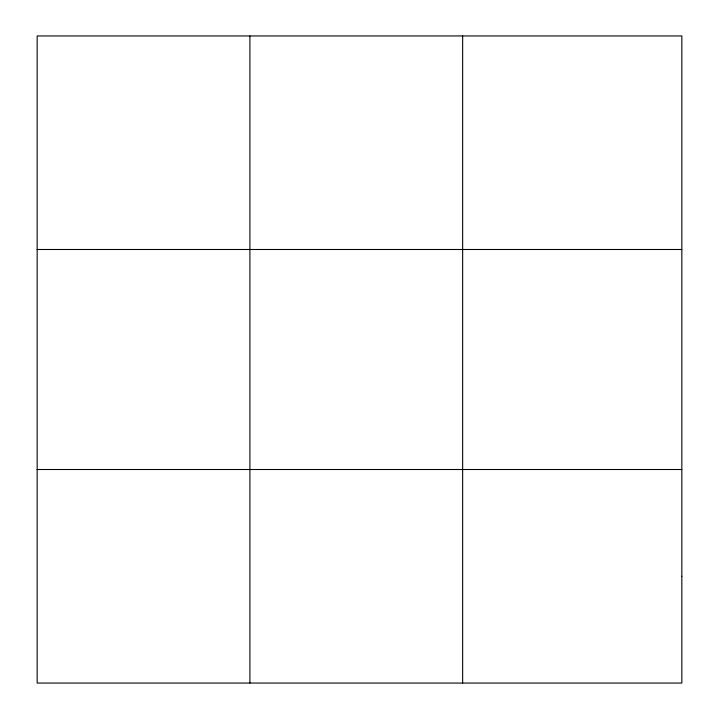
<?xml version="1.0" encoding="UTF-8"?>
<svg xmlns="http://www.w3.org/2000/svg" width="719" height="719" viewBox="0 0 719 719"><rect width="100%" height="100%" fill="white"/><g stroke="black" fill="none" stroke-linecap="round" stroke-linejoin="round"><path stroke-width="1.08" d="M249.906 683.05L249.906 35.95M462.65 683.05L462.65 35.95M37.163 249.493L681.837 249.493M37.163 469.507L681.837 469.507M681.837 576.279L681.837 683.05L37.163 683.05L37.163 35.95L681.837 35.95L681.837 576.279"/></g></svg>
